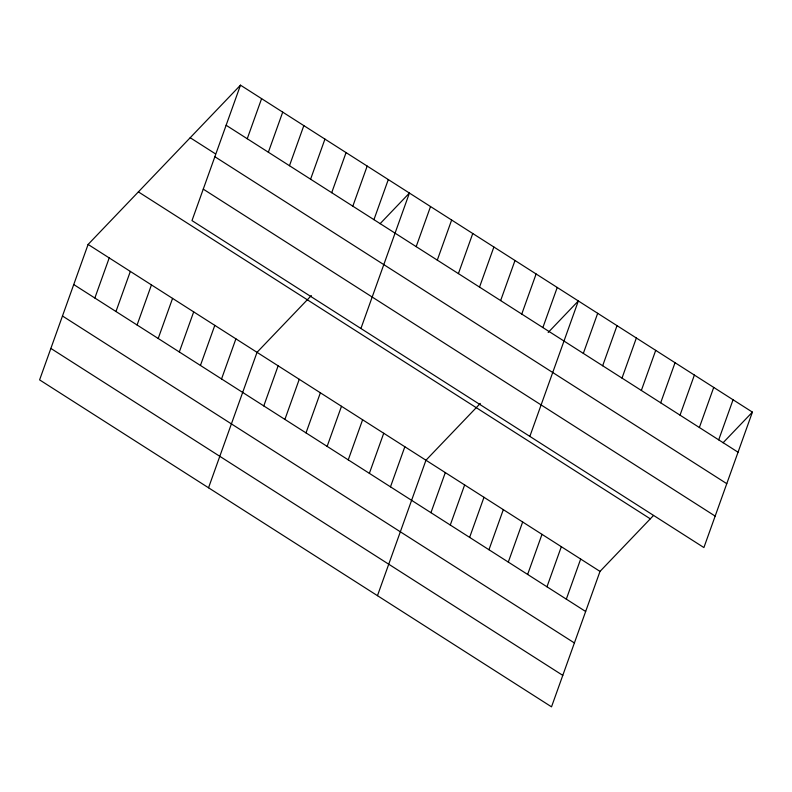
<?xml version="1.0" encoding="UTF-8"?>
<svg xmlns="http://www.w3.org/2000/svg" width="792" height="792" viewBox="0 0 792 792"><rect width="100%" height="100%" fill="white"/><g stroke="black" fill="none" stroke-linecap="round" stroke-linejoin="round"><path stroke-width="1.19" d="M240.481 85.16L191.991 220.602L703.9 547.559L752.4 412.117L240.481 85.16L88.1 244.441L39.6 379.883L551.519 706.84L600.009 571.398L653.539 515.453M94.852 298.02L109.217 257.925M115.969 311.513L130.334 271.418M137.085 324.997L151.45 284.902M158.202 338.481L172.567 298.386M247.243 138.739L261.598 98.644M179.319 351.975L193.684 311.88M268.359 152.232L282.714 112.137M200.435 365.458L214.8 325.363M289.476 165.716L303.831 125.621M221.552 378.942L235.907 338.847M310.593 179.2L324.948 139.105M208.534 487.783L257.024 352.331L311.365 295.545M331.709 192.694L346.064 152.599M263.786 405.92L278.14 365.825M352.826 206.177L367.181 166.082M284.902 419.404L299.257 379.309M373.943 219.661L388.298 179.566M306.019 432.887L320.374 392.792M360.924 328.502L409.415 193.05L380.081 223.72M327.136 446.381L341.491 406.286M416.176 246.639L430.531 206.544M348.252 459.865L362.607 419.77M437.293 260.123L451.648 220.028M369.369 473.349L383.724 433.254M458.41 273.606L472.765 233.511M390.486 486.842L404.841 446.747M479.526 287.1L493.881 247.005M377.467 595.673L425.957 460.231L480.298 403.435M500.643 300.584L514.998 260.489M430.947 512.681L445.302 472.586M521.76 314.068L536.115 273.973M450.282 525.027L464.637 484.932M542.876 327.561L557.231 287.466M469.626 537.382L483.981 497.287M488.961 549.737L503.316 509.642M529.848 436.392L578.348 300.95L548.173 332.492M508.296 562.082L522.661 521.987M583.328 353.4L597.683 313.305M527.64 574.438L541.995 534.343M602.672 365.746L617.027 325.651M546.975 586.793L561.33 546.698M622.007 378.101L636.362 338.006M566.32 599.138L580.675 559.043M641.352 390.456L655.707 350.361M660.686 402.801L675.041 362.706M680.031 415.156L694.386 375.062M699.366 427.512L713.721 387.417M718.7 439.857L733.065 399.762M723.066 442.777L752.4 412.117M226.126 125.255L738.045 452.212M190.199 137.719L215.335 153.777M214.86 156.717L726.779 483.674M203.257 189.139L715.166 516.097M138.382 191.882L650.301 518.829M88.1 244.441L600.009 571.398M73.735 284.536L585.654 611.493M62.469 315.998L574.388 642.956M50.866 348.421L562.785 675.378"/></g></svg>
